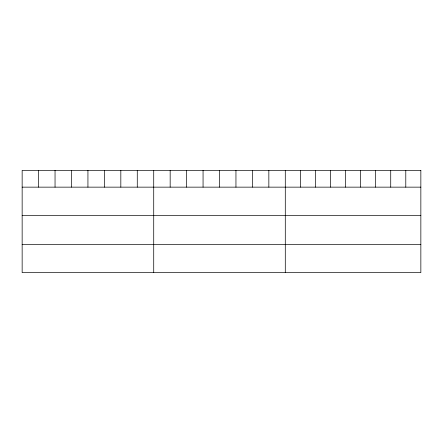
<?xml version="1.0" encoding="UTF-8"?>
<svg xmlns="http://www.w3.org/2000/svg" width="443" height="443" viewBox="0 0 443 443"><rect width="100%" height="100%" fill="white"/><g stroke="black" fill="none" stroke-linecap="round" stroke-linejoin="round"><path stroke-width="0.66" d="M22.15 187.145L420.85 187.145M22.15 215.359L420.85 215.359M22.15 244.431L420.85 244.431M405.788 170.356L405.788 187.145M390.726 170.356L390.726 187.145M375.664 170.356L375.664 187.145M360.602 170.356L360.602 187.145M345.54 170.356L345.54 187.145M330.478 170.356L330.478 187.145M315.416 170.356L315.416 187.145M300.354 170.356L300.354 187.145M285.292 170.356L285.292 272.644M268.846 170.356L268.846 187.145M252.399 170.356L252.399 187.145M235.953 170.356L235.953 187.145M219.506 170.356L219.506 187.145M203.06 170.356L203.06 187.145M186.614 170.356L186.614 187.145M170.167 170.356L170.167 187.145M153.721 170.356L153.721 272.644M137.275 170.356L137.275 187.145M120.828 170.356L120.828 187.145M104.382 170.356L104.382 187.145M87.936 170.356L87.936 187.145M71.489 170.356L71.489 187.145M55.043 170.356L55.043 187.145M38.596 170.356L38.596 187.145M420.85 170.356L22.15 170.356L22.15 272.644L420.85 272.644L420.85 170.356"/></g></svg>
